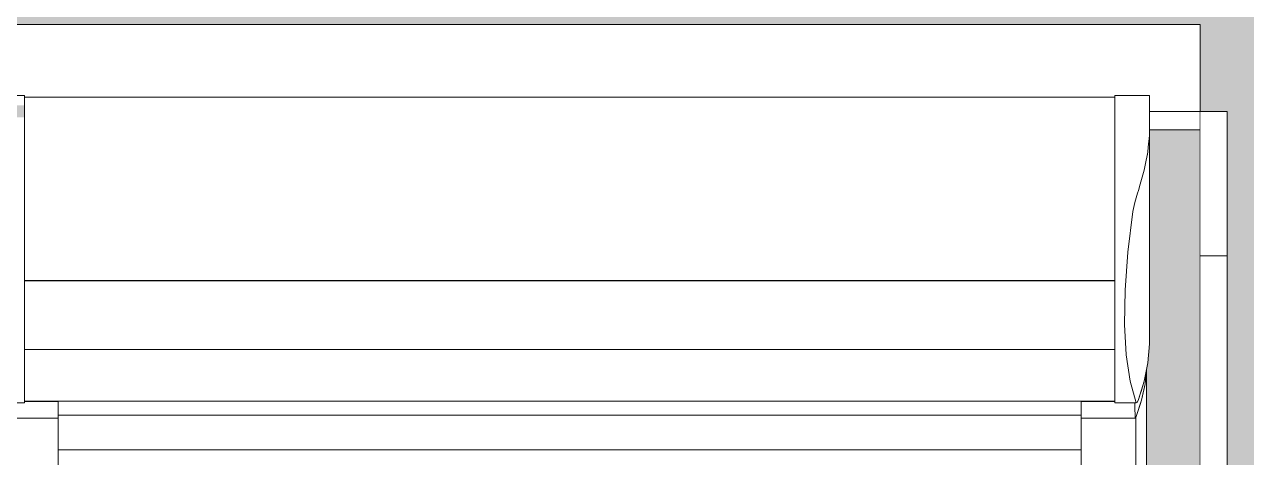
# Model space of a CAD drawing. Header units: metres. Extents: x -3 to 171, y -23 to 41.
# Drawn here: x 1.88 to 2.781, y -14.47 to -14.15 of the extents above; entities that cross this region are included whole.
import ezdxf

# ---------------------------------------------------------------- set-up
doc = ezdxf.new("R2010")
doc.units = ezdxf.units.M
doc.header["$MEASUREMENT"] = 0
doc.linetypes.add('Wipeout_Contour', pattern=[1, 0, -1])
doc.layers.add('6._Dach PP STG1_1_325 Dachfenster', color=7, linetype='Continuous')
doc.layers.add('6._Dach PP STG1_1_330 Dachaufbau', color=7, linetype='Continuous')

msp = doc.modelspace()

# ---------------------------------------------------------------- hatches: boundary and pattern name
at = {"layer": '6._Dach PP STG1_1_330 Dachaufbau', "linetype": 'Continuous', "lineweight": 0, "true_color": 0x000000}
h = msp.add_hatch(color=18, dxfattribs=at)
h.paths.add_polyline_path([(6.26, -13.58499), (3.315, -13.58499), (3.315, -11.155), (6.26, -11.155), (6.26, -10.4), (0.03813, -10.4), (0.05526, -15.07), (1.01714, -15.07), (1.01714, -14.22801), (2.76714, -14.22801), (2.76714, -15.07), (3.44551, -15.07), (3.44551, -14.22801), (5.19551, -14.22801), (5.19551, -15.07), (6.26, -15.07)])
h.paths.add_polyline_path([(1.06307, -12.8025), (1.06307, -11.20127), (2.76307, -11.20127), (2.76307, -12.8025)], flags=0)

# ---------------------------------------------------------------- linework, layer by layer
at = {"layer": '6._Dach PP STG1_1_330 Dachaufbau', "color": 7, "linetype": 'Continuous', "lineweight": 18, "ltscale": 1000, "flags": 128}
for points in [[(2.76714, -14.22801), (1.01714, -14.22801)], [(2.76714, -15.07), (2.76714, -14.22801)]]:
    msp.add_lwpolyline(points, dxfattribs=at)

# ---------------------------------------------------------------- next in the draw order: wipeouts: each hides what was drawn before it
at = {"color": 254, "linetype": 'Wipeout_Contour', "lineweight": 0, "ltscale": 261.172025}
msp.add_wipeout([(1.01714, -14.22666), (1.02451, -14.22694), (1.02451, -14.20473), (1.02451, -14.20261), (1.05014, -14.20261), (1.05014, -14.20381), (1.85414, -14.20381), (1.85414, -14.20261), (1.88014, -14.20261), (1.88014, -14.20381), (2.68414, -14.20381), (2.68414, -14.20261), (2.70978, -14.20261), (2.70978, -14.20473), (2.70978, -14.22801), (2.74714, -14.22801), (2.74714, -14.15023), (1.01714, -14.15023)], dxfattribs=at).dxf.layer = '6._Dach PP STG1_1_325 Dachfenster'
at = {"color": 254, "linetype": 'Wipeout_Contour', "lineweight": 0, "ltscale": 57.949873}
msp.add_wipeout([(1.87296, -14.37154), (1.88014, -14.37154), (1.88014, -14.34615), (1.87253, -14.34615)], dxfattribs=at).dxf.layer = '6._Dach PP STG1_1_325 Dachfenster'
at = {"color": 254, "linetype": 'Wipeout_Contour', "lineweight": 0, "ltscale": 58.095117}
msp.add_wipeout([(1.87168, -14.39403), (1.86879, -14.4134), (1.88014, -14.4134), (1.88014, -14.39403)], dxfattribs=at).dxf.layer = '6._Dach PP STG1_1_325 Dachfenster'
at = {"color": 254, "linetype": 'Wipeout_Contour', "lineweight": 0, "ltscale": 58.762625}
msp.add_wipeout([(2.68414, -14.4134), (2.68414, -14.42938), (2.7, -14.42938), (2.6955, -14.4134)], dxfattribs=at).dxf.layer = '6._Dach PP STG1_1_325 Dachfenster'
at = {"color": 254, "linetype": 'Wipeout_Contour', "lineweight": 0, "ltscale": 58.268457}
msp.add_wipeout([(1.86894, -14.43142), (1.86931, -14.44058), (1.90494, -14.44058), (1.90494, -14.43142)], dxfattribs=at).dxf.layer = '6._Dach PP STG1_1_325 Dachfenster'

# ---------------------------------------------------------------- next in the draw order: hatches: boundary and pattern name
at = {"layer": '6._Dach PP STG1_1_325 Dachfenster', "linetype": 'Continuous', "lineweight": 0, "true_color": 0x000000}
msp.add_hatch(color=18, dxfattribs=at).paths.add_polyline_path([(2.70764, -14.40484), (2.70764, -14.84386), (2.74714, -14.84386), (2.74714, -14.22801), (2.70978, -14.22801), (2.70978, -14.28437), (2.70978, -14.28642), (2.70978, -14.29682), (2.70974, -14.36991), (2.70974, -14.38588), (2.70844, -14.39979), (2.70784, -14.40294)])

# ---------------------------------------------------------------- next in the draw order: linework, layer by layer
at = {"layer": '6._Dach PP STG1_1_325 Dachfenster', "color": 7, "linetype": 'Continuous', "lineweight": 13, "ltscale": 1000, "true_color": 0xf4f4f4, "flags": 128}
for points in [[(1.01714, -14.15023), (2.74714, -14.15023)], [(2.74714, -14.22801), (2.74714, -14.15023)], [(2.74714, -14.22801), (2.70978, -14.22801)], [(2.74714, -14.22801), (2.74714, -14.84386)]]:
    msp.add_lwpolyline(points, dxfattribs=at)

# ---------------------------------------------------------------- next in the draw order: wipeouts: each hides what was drawn before it
at = {"color": 254, "linetype": 'Wipeout_Contour', "lineweight": 0, "ltscale": 42.599954}
msp.add_wipeout([(1.87977, -14.20997), (1.87976, -14.21873), (1.88014, -14.20997)], dxfattribs=at).dxf.layer = '6._Dach PP STG1_1_325 Dachfenster'
at = {"color": 254, "linetype": 'Wipeout_Contour', "lineweight": 0, "ltscale": 57.820281}
msp.add_wipeout([(1.87253, -14.34615), (1.88014, -14.34615), (1.88014, -14.31829), (1.87045, -14.31829)], dxfattribs=at).dxf.layer = '6._Dach PP STG1_1_325 Dachfenster'
at = {"color": 254, "linetype": 'Wipeout_Contour', "lineweight": 0, "ltscale": 58.686662}
msp.add_wipeout([(2.68414, -14.39403), (2.68414, -14.4134), (2.6955, -14.4134), (2.69261, -14.39403)], dxfattribs=at).dxf.layer = '6._Dach PP STG1_1_325 Dachfenster'
at = {"color": 254, "linetype": 'Wipeout_Contour', "lineweight": 0, "ltscale": 87.004692}
msp.add_wipeout([(1.86534, -14.42938), (1.86534, -14.43142), (1.90494, -14.43142), (1.90494, -14.42846), (1.88014, -14.42846), (1.88014, -14.42938)], dxfattribs=at).dxf.layer = '6._Dach PP STG1_1_325 Dachfenster'
at = {"color": 254, "linetype": 'Wipeout_Contour', "lineweight": 0, "ltscale": 59.425739}
msp.add_wipeout([(1.86644, -14.44058), (1.86644, -15.01247), (1.90324, -15.01247), (1.90324, -14.44058)], dxfattribs=at).dxf.layer = '6._Dach PP STG1_1_325 Dachfenster'

# ---------------------------------------------------------------- next in the draw order: wipeouts: each hides what was drawn before it
at = {"color": 254, "linetype": 'Wipeout_Contour', "lineweight": 0, "ltscale": 57.349133}
msp.add_wipeout([(1.88014, -14.20261), (1.85451, -14.20261), (1.85452, -14.20997), (1.88014, -14.20997)], dxfattribs=at).dxf.layer = '6._Dach PP STG1_1_325 Dachfenster'
at = {"color": 254, "linetype": 'Wipeout_Contour', "lineweight": 0, "ltscale": 57.418949}
msp.add_wipeout([(1.88014, -14.21873), (1.85453, -14.21873), (1.85454, -14.22906), (1.88014, -14.22906)], dxfattribs=at).dxf.layer = '6._Dach PP STG1_1_325 Dachfenster'
at = {"color": 254, "linetype": 'Wipeout_Contour', "lineweight": 0, "ltscale": 71.801457}
msp.add_wipeout([(1.86714, -14.29168), (1.87045, -14.31829), (1.88014, -14.31829), (1.88014, -14.28817), (1.86758, -14.28817)], dxfattribs=at).dxf.layer = '6._Dach PP STG1_1_325 Dachfenster'
at = {"color": 254, "linetype": 'Wipeout_Contour', "lineweight": 0, "ltscale": 59.400155}
msp.add_wipeout([(2.74714, -14.32091), (2.74714, -14.84205), (2.76714, -14.84205), (2.76714, -14.32091)], dxfattribs=at).dxf.layer = '6._Dach PP STG1_1_325 Dachfenster'
at = {"color": 254, "linetype": 'Wipeout_Contour', "lineweight": 0, "ltscale": 58.58607}
msp.add_wipeout([(2.68414, -14.39403), (2.69261, -14.39403), (2.69133, -14.37154), (2.68414, -14.37154)], dxfattribs=at).dxf.layer = '6._Dach PP STG1_1_325 Dachfenster'
at = {"color": 254, "linetype": 'Wipeout_Contour', "lineweight": 0, "ltscale": 59.431833}
msp.add_wipeout([(1.90324, -14.44058), (1.90324, -15.01247), (1.90494, -15.01121), (1.90494, -14.44058)], dxfattribs=at).dxf.layer = '6._Dach PP STG1_1_325 Dachfenster'

# ---------------------------------------------------------------- next in the draw order: wipeouts: each hides what was drawn before it
at = {"color": 254, "linetype": 'Wipeout_Contour', "lineweight": 0, "ltscale": 58.162489}
msp.add_wipeout([(2.74714, -14.21437), (2.74714, -14.32091), (2.76714, -14.32091), (2.76714, -14.21437)], dxfattribs=at).dxf.layer = '6._Dach PP STG1_1_325 Dachfenster'
at = {"color": 254, "linetype": 'Wipeout_Contour', "lineweight": 0, "ltscale": 58.475891}
msp.add_wipeout([(2.68414, -14.34615), (2.68414, -14.37154), (2.69133, -14.37154), (2.69176, -14.34615)], dxfattribs=at).dxf.layer = '6._Dach PP STG1_1_325 Dachfenster'

# ---------------------------------------------------------------- next in the draw order: linework, layer by layer
at = {"layer": '6._Dach PP STG1_1_325 Dachfenster', "color": 7, "linetype": 'Continuous', "lineweight": 13, "ltscale": 1000, "flags": 128}
for points in [[(2.76714, -14.21437), (2.76714, -14.32091)], [(2.74714, -14.32091), (2.76714, -14.32091)], [(2.76714, -14.32091), (2.76714, -14.84205)]]:
    msp.add_lwpolyline(points, dxfattribs=at)

# ---------------------------------------------------------------- next in the draw order: wipeouts: each hides what was drawn before it
at = {"color": 254, "linetype": 'Wipeout_Contour', "lineweight": 0, "ltscale": 175.379231}
msp.add_wipeout([(2.69133, -14.37154), (2.69261, -14.39403), (2.6955, -14.4134), (2.7, -14.42938), (2.70064, -14.4291), (2.70174, -14.42693), (2.70174, -14.27283), (2.70098, -14.27474), (2.6989, -14.2816), (2.69758, -14.28817), (2.69384, -14.31829), (2.69176, -14.34615)], dxfattribs=at).dxf.layer = '6._Dach PP STG1_1_325 Dachfenster'

# ---------------------------------------------------------------- next in the draw order: wipeouts: each hides what was drawn before it
at = {"color": 254, "linetype": 'Wipeout_Contour', "lineweight": 0, "ltscale": 72.562093}
msp.add_wipeout([(2.70174, -14.27283), (2.70174, -14.42693), (2.70584, -14.41344), (2.70584, -14.2578), (2.70286, -14.26816)], dxfattribs=at).dxf.layer = '6._Dach PP STG1_1_325 Dachfenster'
at = {"color": 254, "linetype": 'Wipeout_Contour', "lineweight": 0, "ltscale": 58.396403}
msp.add_wipeout([(2.68414, -14.31829), (2.68414, -14.34615), (2.69176, -14.34615), (2.69384, -14.31829)], dxfattribs=at).dxf.layer = '6._Dach PP STG1_1_325 Dachfenster'

# ---------------------------------------------------------------- next in the draw order: wipeouts: each hides what was drawn before it
at = {"color": 254, "linetype": 'Wipeout_Contour', "lineweight": 0, "ltscale": 72.483889}
msp.add_wipeout([(2.70584, -14.2578), (2.70584, -14.41344), (2.70844, -14.39979), (2.70844, -14.24443), (2.70652, -14.25402)], dxfattribs=at).dxf.layer = '6._Dach PP STG1_1_325 Dachfenster'
at = {"color": 254, "linetype": 'Wipeout_Contour', "lineweight": 0, "ltscale": 58.29405}
msp.add_wipeout([(2.68414, -14.28817), (2.68414, -14.31829), (2.69384, -14.31829), (2.69758, -14.28817)], dxfattribs=at).dxf.layer = '6._Dach PP STG1_1_325 Dachfenster'
at = {"color": 254, "linetype": 'Wipeout_Contour', "lineweight": 0, "ltscale": 87.857375}
msp.add_wipeout([(2.69984, -14.43932), (2.70384, -14.42737), (2.70384, -14.42002), (2.70174, -14.42693), (2.70064, -14.4291), (2.7, -14.42938)], dxfattribs=at).dxf.layer = '6._Dach PP STG1_1_325 Dachfenster'

# ---------------------------------------------------------------- next in the draw order: wipeouts: each hides what was drawn before it
at = {"color": 254, "linetype": 'Wipeout_Contour', "lineweight": 0, "ltscale": 72.405829}
msp.add_wipeout([(2.70844, -14.39979), (2.70974, -14.38588), (2.70974, -14.23224), (2.70879, -14.24087), (2.70844, -14.24443)], dxfattribs=at).dxf.layer = '6._Dach PP STG1_1_325 Dachfenster'
at = {"color": 254, "linetype": 'Wipeout_Contour', "lineweight": 0, "ltscale": 72.933442}
msp.add_wipeout([(2.70384, -14.42002), (2.70384, -14.42737), (2.70654, -14.4152), (2.70654, -14.40977), (2.70584, -14.41344)], dxfattribs=at).dxf.layer = '6._Dach PP STG1_1_325 Dachfenster'
at = {"color": 254, "linetype": 'Wipeout_Contour', "lineweight": 0, "ltscale": 58.766224}
msp.add_wipeout([(2.65934, -14.43142), (2.65934, -14.44058), (2.69931, -14.44058), (2.69894, -14.43142)], dxfattribs=at).dxf.layer = '6._Dach PP STG1_1_325 Dachfenster'

# ---------------------------------------------------------------- next in the draw order: linework, layer by layer
at = {"layer": '6._Dach PP STG1_1_325 Dachfenster', "color": 7, "linetype": 'Continuous', "lineweight": 13, "ltscale": 1000, "flags": 128}
for points in [[(2.70974, -14.36991), (2.70978, -14.29623)], [(2.70974, -14.38455), (2.70974, -14.36991)]]:
    msp.add_lwpolyline(points, dxfattribs=at)

# ---------------------------------------------------------------- next in the draw order: wipeouts: each hides what was drawn before it
at = {"color": 254, "linetype": 'Wipeout_Contour', "lineweight": 0, "ltscale": 57.944364}
msp.add_wipeout([(2.68414, -14.21873), (2.68414, -14.22906), (2.70975, -14.22906), (2.70976, -14.21873)], dxfattribs=at).dxf.layer = '6._Dach PP STG1_1_325 Dachfenster'
at = {"color": 254, "linetype": 'Wipeout_Contour', "lineweight": 0, "ltscale": 72.240521}
msp.add_wipeout([(2.68414, -14.24087), (2.68414, -14.25402), (2.70652, -14.25402), (2.70844, -14.24443), (2.70879, -14.24087)], dxfattribs=at).dxf.layer = '6._Dach PP STG1_1_325 Dachfenster'
at = {"color": 254, "linetype": 'Wipeout_Contour', "lineweight": 0, "ltscale": 58.229505}
msp.add_wipeout([(2.70784, -14.40294), (2.70654, -14.40977), (2.70654, -14.4152), (2.70784, -14.40295)], dxfattribs=at).dxf.layer = '6._Dach PP STG1_1_325 Dachfenster'
at = {"color": 254, "linetype": 'Wipeout_Contour', "lineweight": 0, "ltscale": 87.67747}
msp.add_wipeout([(2.65934, -14.43142), (2.69894, -14.43142), (2.69894, -14.42938), (2.68414, -14.42938), (2.68414, -14.42846), (2.65934, -14.42846)], dxfattribs=at).dxf.layer = '6._Dach PP STG1_1_325 Dachfenster'

# ---------------------------------------------------------------- next in the draw order: wipeouts: each hides what was drawn before it
at = {"color": 254, "linetype": 'Wipeout_Contour', "lineweight": 0, "ltscale": 57.906855}
msp.add_wipeout([(2.68414, -14.20997), (2.68414, -14.21873), (2.70976, -14.21873), (2.70977, -14.20997)], dxfattribs=at).dxf.layer = '6._Dach PP STG1_1_325 Dachfenster'
at = {"color": 254, "linetype": 'Wipeout_Contour', "lineweight": 0, "ltscale": 72.168157}
msp.add_wipeout([(2.68414, -14.22906), (2.68414, -14.24087), (2.70879, -14.24087), (2.70974, -14.23224), (2.70975, -14.22906)], dxfattribs=at).dxf.layer = '6._Dach PP STG1_1_325 Dachfenster'
at = {"color": 254, "linetype": 'Wipeout_Contour', "lineweight": 0, "ltscale": 72.31553}
msp.add_wipeout([(2.68414, -14.25402), (2.68414, -14.26816), (2.70286, -14.26816), (2.70584, -14.2578), (2.70652, -14.25402)], dxfattribs=at).dxf.layer = '6._Dach PP STG1_1_325 Dachfenster'
at = {"color": 254, "linetype": 'Wipeout_Contour', "lineweight": 0, "ltscale": 74.074604}
msp.add_wipeout([(2.70634, -14.4161), (2.70634, -14.98739), (2.70764, -14.97514), (2.70764, -14.40484), (2.70654, -14.4152)], dxfattribs=at).dxf.layer = '6._Dach PP STG1_1_325 Dachfenster'
at = {"color": 254, "linetype": 'Wipeout_Contour', "lineweight": 0, "ltscale": 58.462839}
msp.add_wipeout([(1.88014, -14.42818), (2.68414, -14.42818), (2.68414, -14.41206), (1.88014, -14.41206)], dxfattribs=at).dxf.layer = '6._Dach PP STG1_1_325 Dachfenster'
at = {"color": 254, "linetype": 'Wipeout_Contour', "lineweight": 0, "ltscale": 73.053173}
msp.add_wipeout([(2.69894, -14.42938), (2.69894, -14.43142), (2.69931, -14.44058), (2.69984, -14.43932), (2.69984, -14.42938)], dxfattribs=at).dxf.layer = '6._Dach PP STG1_1_325 Dachfenster'

# ---------------------------------------------------------------- next in the draw order: linework, layer by layer
at = {"layer": '6._Dach PP STG1_1_325 Dachfenster', "color": 7, "linetype": 'Continuous', "lineweight": 13, "ltscale": 1000, "flags": 128}
msp.add_lwpolyline([(1.88014, -14.42938), (1.86429, -14.42938), (1.85414, -14.42938)], dxfattribs=at)

# ---------------------------------------------------------------- next in the draw order: wipeouts: each hides what was drawn before it
at = {"color": 254, "linetype": 'Wipeout_Contour', "lineweight": 0, "ltscale": 57.875183}
msp.add_wipeout([(2.68414, -14.20261), (2.68414, -14.20997), (2.70977, -14.20997), (2.70978, -14.20261)], dxfattribs=at).dxf.layer = '6._Dach PP STG1_1_325 Dachfenster'
at = {"color": 254, "linetype": 'Wipeout_Contour', "lineweight": 0, "ltscale": 72.801076}
msp.add_wipeout([(2.68414, -14.26816), (2.68414, -14.27474), (2.70098, -14.27474), (2.70174, -14.27283), (2.70286, -14.26816)], dxfattribs=at).dxf.layer = '6._Dach PP STG1_1_325 Dachfenster'
at = {"color": 254, "linetype": 'Wipeout_Contour', "lineweight": 0, "ltscale": 58.389233}
msp.add_wipeout([(1.88014, -14.39084), (1.88014, -14.41206), (2.68414, -14.41206), (2.68414, -14.39084)], dxfattribs=at).dxf.layer = '6._Dach PP STG1_1_325 Dachfenster'
at = {"color": 254, "linetype": 'Wipeout_Contour', "lineweight": 0, "ltscale": 74.151109}
msp.add_wipeout([(2.70364, -14.42797), (2.70364, -14.99956), (2.70634, -14.98739), (2.70634, -14.4161), (2.70384, -14.42737)], dxfattribs=at).dxf.layer = '6._Dach PP STG1_1_325 Dachfenster'
at = {"color": 254, "linetype": 'Wipeout_Contour', "lineweight": 0, "ltscale": 59.914206}
msp.add_wipeout([(2.66104, -14.44058), (2.66104, -15.01247), (2.69784, -15.01247), (2.69784, -14.44058)], dxfattribs=at).dxf.layer = '6._Dach PP STG1_1_325 Dachfenster'

# ---------------------------------------------------------------- next in the draw order: linework, layer by layer
at = {"layer": '6._Dach PP STG1_1_325 Dachfenster', "color": 7, "linetype": 'Continuous', "lineweight": 13, "ltscale": 1000, "flags": 128}
for points in [[(2.70978, -14.20473), (2.70978, -14.20261)], [(2.70978, -14.29623), (2.70978, -14.20473)], [(2.76714, -14.21437), (2.74714, -14.21437), (2.70978, -14.21437)]]:
    msp.add_lwpolyline(points, dxfattribs=at)

# ---------------------------------------------------------------- next in the draw order: wipeouts: each hides what was drawn before it
at = {"color": 254, "linetype": 'Wipeout_Contour', "lineweight": 0, "ltscale": 57.624172}
msp.add_wipeout([(1.88014, -14.20381), (1.88014, -14.21131), (2.68414, -14.21131), (2.68414, -14.20381)], dxfattribs=at).dxf.layer = '6._Dach PP STG1_1_325 Dachfenster'
at = {"color": 254, "linetype": 'Wipeout_Contour', "lineweight": 0, "ltscale": 57.838876}
msp.add_wipeout([(2.68414, -14.25494), (1.88014, -14.25494), (1.88014, -14.26901), (2.68414, -14.26901)], dxfattribs=at).dxf.layer = '6._Dach PP STG1_1_325 Dachfenster'
at = {"color": 254, "linetype": 'Wipeout_Contour', "lineweight": 0, "ltscale": 58.172309}
msp.add_wipeout([(2.68414, -14.27474), (2.68414, -14.2816), (2.6989, -14.2816), (2.70098, -14.27474)], dxfattribs=at).dxf.layer = '6._Dach PP STG1_1_325 Dachfenster'
at = {"color": 254, "linetype": 'Wipeout_Contour', "lineweight": 0, "ltscale": 58.345489}
msp.add_wipeout([(1.88014, -14.39), (1.88014, -14.39084), (2.68414, -14.39084), (2.68414, -14.39)], dxfattribs=at).dxf.layer = '6._Dach PP STG1_1_325 Dachfenster'
at = {"color": 254, "linetype": 'Wipeout_Contour', "lineweight": 0, "ltscale": 59.896585}
msp.add_wipeout([(2.65934, -14.44058), (2.65934, -15.01121), (2.66104, -15.01247), (2.66104, -14.44058)], dxfattribs=at).dxf.layer = '6._Dach PP STG1_1_325 Dachfenster'
at = {"color": 254, "linetype": 'Wipeout_Contour', "lineweight": 0, "ltscale": 74.061954}
msp.add_wipeout([(2.69784, -14.44058), (2.69784, -15.01247), (2.69964, -15.01151), (2.69964, -14.43984), (2.69939, -14.4405)], dxfattribs=at).dxf.layer = '6._Dach PP STG1_1_325 Dachfenster'

# ---------------------------------------------------------------- next in the draw order: linework, layer by layer
at = {"layer": '6._Dach PP STG1_1_325 Dachfenster', "color": 7, "linetype": 'Continuous', "lineweight": 13, "ltscale": 1000, "flags": 128}
for points in [[(1.88014, -14.20261), (1.85451, -14.20261)], [(2.70978, -14.20261), (2.68414, -14.20261)], [(1.88014, -14.20381), (2.68414, -14.20381)]]:
    msp.add_lwpolyline(points, dxfattribs=at)

# ---------------------------------------------------------------- next in the draw order: wipeouts: each hides what was drawn before it
at = {"color": 254, "linetype": 'Wipeout_Contour', "lineweight": 0, "ltscale": 57.656121}
msp.add_wipeout([(2.68414, -14.21131), (1.88014, -14.21131), (1.88014, -14.22001), (2.68414, -14.22001)], dxfattribs=at).dxf.layer = '6._Dach PP STG1_1_325 Dachfenster'
at = {"color": 254, "linetype": 'Wipeout_Contour', "lineweight": 0, "ltscale": 57.785587}
msp.add_wipeout([(1.88014, -14.242), (1.88014, -14.25494), (2.68414, -14.25494), (2.68414, -14.242)], dxfattribs=at).dxf.layer = '6._Dach PP STG1_1_325 Dachfenster'
at = {"color": 254, "linetype": 'Wipeout_Contour', "lineweight": 0, "ltscale": 57.878538}
msp.add_wipeout([(1.88014, -14.26901), (1.88014, -14.27509), (2.68414, -14.27509), (2.68414, -14.26901)], dxfattribs=at).dxf.layer = '6._Dach PP STG1_1_325 Dachfenster'
at = {"color": 254, "linetype": 'Wipeout_Contour', "lineweight": 0, "ltscale": 58.192743}
msp.add_wipeout([(2.68414, -14.2816), (2.68414, -14.28817), (2.69758, -14.28817), (2.6989, -14.2816)], dxfattribs=at).dxf.layer = '6._Dach PP STG1_1_325 Dachfenster'
at = {"color": 254, "linetype": 'Wipeout_Contour', "lineweight": 0, "ltscale": 58.297743}
msp.add_wipeout([(1.88014, -14.39), (2.68414, -14.39), (2.68414, -14.36652), (1.88014, -14.36652)], dxfattribs=at).dxf.layer = '6._Dach PP STG1_1_325 Dachfenster'
at = {"color": 254, "linetype": 'Wipeout_Contour', "lineweight": 0, "ltscale": 74.212334}
msp.add_wipeout([(2.69964, -14.43984), (2.69964, -15.01151), (2.70364, -14.99956), (2.70364, -14.42797), (2.69984, -14.43932)], dxfattribs=at).dxf.layer = '6._Dach PP STG1_1_325 Dachfenster'
at = {"color": 254, "linetype": 'Wipeout_Contour', "lineweight": 0, "ltscale": 58.64371}
msp.add_wipeout([(2.65934, -14.46389), (1.90494, -14.46389), (1.90494, -14.46963), (2.65934, -14.46963)], dxfattribs=at).dxf.layer = '6._Dach PP STG1_1_325 Dachfenster'

# ---------------------------------------------------------------- next in the draw order: linework, layer by layer
at = {"layer": '6._Dach PP STG1_1_325 Dachfenster', "color": 7, "linetype": 'Continuous', "lineweight": 13, "ltscale": 1000, "flags": 128}
for points in [[(2.70978, -14.20261), (2.70977, -14.20997), (2.70976, -14.21873), (2.70975, -14.22906), (2.70974, -14.23224), (2.70879, -14.24087), (2.70844, -14.24443), (2.70652, -14.25402), (2.70584, -14.2578), (2.70286, -14.26816), (2.70174, -14.27283), (2.70098, -14.27474), (2.6989, -14.2816), (2.69758, -14.28817), (2.69384, -14.31829), (2.69176, -14.34615), (2.69133, -14.37154), (2.69261, -14.39403), (2.6955, -14.4134), (2.7, -14.42938)], [(1.88014, -14.39), (2.68414, -14.39)], [(2.70064, -14.4291), (2.70174, -14.42693), (2.70584, -14.41344), (2.70844, -14.39979), (2.70974, -14.38588), (2.70974, -14.38455)], [(2.69939, -14.4405), (2.69984, -14.43932), (2.70384, -14.42737), (2.70654, -14.4152), (2.70784, -14.40295)], [(2.70764, -14.97514), (2.70764, -14.40484)], [(2.7, -14.42938), (2.68414, -14.42938)], [(2.69894, -14.42938), (2.69894, -14.43142), (2.69931, -14.44058)], [(2.7, -14.42938), (2.70064, -14.4291)], [(2.69964, -15.01151), (2.69964, -14.43984)]]:
    msp.add_lwpolyline(points, dxfattribs=at)

# ---------------------------------------------------------------- next in the draw order: wipeouts: each hides what was drawn before it
at = {"color": 254, "linetype": 'Wipeout_Contour', "lineweight": 0, "ltscale": 57.693512}
msp.add_wipeout([(1.88014, -14.22001), (1.88014, -14.23026), (2.68414, -14.23026), (2.68414, -14.22001)], dxfattribs=at).dxf.layer = '6._Dach PP STG1_1_325 Dachfenster'
at = {"color": 254, "linetype": 'Wipeout_Contour', "lineweight": 0, "ltscale": 57.903229}
msp.add_wipeout([(2.68414, -14.27509), (1.88014, -14.27509), (1.88014, -14.28152), (2.68414, -14.28152)], dxfattribs=at).dxf.layer = '6._Dach PP STG1_1_325 Dachfenster'
at = {"color": 254, "linetype": 'Wipeout_Contour', "lineweight": 0, "ltscale": 57.998885}
msp.add_wipeout([(1.88014, -14.28761), (1.88014, -14.31738), (2.68414, -14.31738), (2.68414, -14.28761)], dxfattribs=at).dxf.layer = '6._Dach PP STG1_1_325 Dachfenster'
at = {"color": 254, "linetype": 'Wipeout_Contour', "lineweight": 0, "ltscale": 58.629342}
msp.add_wipeout([(2.65934, -14.46237), (1.90494, -14.46237), (1.90494, -14.46389), (2.65934, -14.46389)], dxfattribs=at).dxf.layer = '6._Dach PP STG1_1_325 Dachfenster'

# ---------------------------------------------------------------- next in the draw order: wipeouts: each hides what was drawn before it
at = {"color": 254, "linetype": 'Wipeout_Contour', "lineweight": 0, "ltscale": 57.736901}
msp.add_wipeout([(1.88014, -14.23026), (1.88014, -14.242), (2.68414, -14.242), (2.68414, -14.23026)], dxfattribs=at).dxf.layer = '6._Dach PP STG1_1_325 Dachfenster'
at = {"color": 254, "linetype": 'Wipeout_Contour', "lineweight": 0, "ltscale": 57.927912}
msp.add_wipeout([(1.88014, -14.28761), (2.68414, -14.28761), (2.68414, -14.28152), (1.88014, -14.28152)], dxfattribs=at).dxf.layer = '6._Dach PP STG1_1_325 Dachfenster'
at = {"color": 254, "linetype": 'Wipeout_Contour', "lineweight": 0, "ltscale": 58.100341}
msp.add_wipeout([(2.68414, -14.31738), (1.88014, -14.31738), (1.88014, -14.33908), (2.68414, -14.33908)], dxfattribs=at).dxf.layer = '6._Dach PP STG1_1_325 Dachfenster'
at = {"color": 254, "linetype": 'Wipeout_Contour', "lineweight": 0, "ltscale": 58.614086}
msp.add_wipeout([(1.90494, -14.46042), (2.65934, -14.46042), (2.65934, -14.45811), (1.90494, -14.45811)], dxfattribs=at).dxf.layer = '6._Dach PP STG1_1_325 Dachfenster'

# ---------------------------------------------------------------- next in the draw order: wipeouts: each hides what was drawn before it
at = {"color": 254, "linetype": 'Wipeout_Contour', "lineweight": 0, "ltscale": 58.199429}
msp.add_wipeout([(2.68414, -14.34014), (1.88014, -14.34014), (1.88014, -14.36652), (2.68414, -14.36652)], dxfattribs=at).dxf.layer = '6._Dach PP STG1_1_325 Dachfenster'
at = {"color": 254, "linetype": 'Wipeout_Contour', "lineweight": 0, "ltscale": 58.622497}
msp.add_wipeout([(1.90494, -14.46042), (1.90494, -14.46237), (2.65934, -14.46237), (2.65934, -14.46042)], dxfattribs=at).dxf.layer = '6._Dach PP STG1_1_325 Dachfenster'

# ---------------------------------------------------------------- next in the draw order: linework, layer by layer
at = {"layer": '6._Dach PP STG1_1_325 Dachfenster', "color": 7, "linetype": 'Continuous', "lineweight": 13, "ltscale": 1000, "flags": 128}
msp.add_lwpolyline([(2.65934, -14.46389), (1.90494, -14.46389)], dxfattribs=at)

# ---------------------------------------------------------------- next in the draw order: wipeouts: each hides what was drawn before it
at = {"color": 254, "linetype": 'Wipeout_Contour', "lineweight": 0, "ltscale": 58.144888}
msp.add_wipeout([(2.68414, -14.3393), (1.88014, -14.3393), (1.88014, -14.33986), (2.68414, -14.33986)], dxfattribs=at).dxf.layer = '6._Dach PP STG1_1_325 Dachfenster'
at = {"color": 254, "linetype": 'Wipeout_Contour', "lineweight": 0, "ltscale": 58.604088}
msp.add_wipeout([(1.90494, -14.45811), (2.65934, -14.45811), (2.65934, -14.45535), (1.90494, -14.45535)], dxfattribs=at).dxf.layer = '6._Dach PP STG1_1_325 Dachfenster'

# ---------------------------------------------------------------- next in the draw order: wipeouts: each hides what was drawn before it
at = {"color": 254, "linetype": 'Wipeout_Contour', "lineweight": 0, "ltscale": 43.114384}
msp.add_wipeout([(2.68414, -14.33908), (1.88014, -14.33908), (2.68414, -14.3393)], dxfattribs=at).dxf.layer = '6._Dach PP STG1_1_325 Dachfenster'
at = {"color": 254, "linetype": 'Wipeout_Contour', "lineweight": 0, "ltscale": 58.592633}
msp.add_wipeout([(1.90494, -14.4523), (1.90494, -14.45535), (2.65934, -14.45535), (2.65934, -14.4523)], dxfattribs=at).dxf.layer = '6._Dach PP STG1_1_325 Dachfenster'

# ---------------------------------------------------------------- next in the draw order: wipeouts: each hides what was drawn before it
at = {"color": 254, "linetype": 'Wipeout_Contour', "lineweight": 0, "ltscale": 44.135409}
msp.add_wipeout([(1.88014, -14.34014), (2.68414, -14.34014), (1.88014, -14.33986)], dxfattribs=at).dxf.layer = '6._Dach PP STG1_1_325 Dachfenster'
at = {"color": 254, "linetype": 'Wipeout_Contour', "lineweight": 0, "ltscale": 58.579724}
msp.add_wipeout([(2.65934, -14.44881), (1.90494, -14.44881), (1.90494, -14.4523), (2.65934, -14.4523)], dxfattribs=at).dxf.layer = '6._Dach PP STG1_1_325 Dachfenster'

# ---------------------------------------------------------------- next in the draw order: linework, layer by layer
at = {"layer": '6._Dach PP STG1_1_325 Dachfenster', "color": 7, "linetype": 'Continuous', "lineweight": 13, "ltscale": 1000, "flags": 128}
for points in [[(1.88014, -14.20261), (1.88014, -14.20997), (1.88014, -14.21873), (1.88014, -14.22906), (1.88014, -14.24087), (1.88014, -14.25402), (1.88014, -14.26816), (1.88014, -14.27474), (1.88014, -14.2816), (1.88014, -14.28817), (1.88014, -14.31829), (1.88014, -14.34615), (1.88014, -14.37154), (1.88014, -14.39403), (1.88014, -14.4134), (1.88014, -14.42938)], [(2.68414, -14.20261), (2.68414, -14.20997), (2.68414, -14.21873), (2.68414, -14.22906), (2.68414, -14.24087), (2.68414, -14.25402), (2.68414, -14.26816), (2.68414, -14.27474), (2.68414, -14.2816), (2.68414, -14.28817), (2.68414, -14.31829), (2.68414, -14.34615), (2.68414, -14.37154), (2.68414, -14.39403), (2.68414, -14.4134), (2.68414, -14.42938)], [(1.88014, -14.33908), (2.68414, -14.33908)]]:
    msp.add_lwpolyline(points, dxfattribs=at)

# ---------------------------------------------------------------- next in the draw order: wipeouts: each hides what was drawn before it
at = {"color": 254, "linetype": 'Wipeout_Contour', "lineweight": 0, "ltscale": 58.565491}
msp.add_wipeout([(2.65934, -14.44509), (1.90494, -14.44509), (1.90494, -14.44881), (2.65934, -14.44881)], dxfattribs=at).dxf.layer = '6._Dach PP STG1_1_325 Dachfenster'

# ---------------------------------------------------------------- next in the draw order: wipeouts: each hides what was drawn before it
at = {"color": 254, "linetype": 'Wipeout_Contour', "lineweight": 0, "ltscale": 58.550492}
msp.add_wipeout([(1.90494, -14.44509), (2.65934, -14.44509), (2.65934, -14.44121), (1.90494, -14.44121)], dxfattribs=at).dxf.layer = '6._Dach PP STG1_1_325 Dachfenster'

# ---------------------------------------------------------------- next in the draw order: wipeouts: each hides what was drawn before it
at = {"color": 254, "linetype": 'Wipeout_Contour', "lineweight": 0, "ltscale": 58.539502}
msp.add_wipeout([(2.65934, -14.44012), (1.90494, -14.44012), (1.90494, -14.44062), (2.65934, -14.44062)], dxfattribs=at).dxf.layer = '6._Dach PP STG1_1_325 Dachfenster'

# ---------------------------------------------------------------- next in the draw order: wipeouts: each hides what was drawn before it
at = {"color": 254, "linetype": 'Wipeout_Contour', "lineweight": 0, "ltscale": 58.528883}
msp.add_wipeout([(1.90494, -14.43844), (2.65934, -14.43844), (2.65934, -14.43692), (1.90494, -14.43692)], dxfattribs=at).dxf.layer = '6._Dach PP STG1_1_325 Dachfenster'

# ---------------------------------------------------------------- next in the draw order: wipeouts: each hides what was drawn before it
at = {"color": 254, "linetype": 'Wipeout_Contour', "lineweight": 0, "ltscale": 58.533731}
msp.add_wipeout([(2.65934, -14.43844), (1.90494, -14.43844), (1.90494, -14.43938), (2.65934, -14.43938)], dxfattribs=at).dxf.layer = '6._Dach PP STG1_1_325 Dachfenster'

# ---------------------------------------------------------------- next in the draw order: wipeouts: each hides what was drawn before it
at = {"color": 254, "linetype": 'Wipeout_Contour', "lineweight": 0, "ltscale": 58.522038}
msp.add_wipeout([(1.90494, -14.43497), (1.90494, -14.43692), (2.65934, -14.43692), (2.65934, -14.43497)], dxfattribs=at).dxf.layer = '6._Dach PP STG1_1_325 Dachfenster'

# ---------------------------------------------------------------- next in the draw order: wipeouts: each hides what was drawn before it
at = {"color": 254, "linetype": 'Wipeout_Contour', "lineweight": 0, "ltscale": 58.513628}
msp.add_wipeout([(1.90494, -14.43497), (2.65934, -14.43497), (2.65934, -14.43265), (1.90494, -14.43265)], dxfattribs=at).dxf.layer = '6._Dach PP STG1_1_325 Dachfenster'
at = {"color": 254, "linetype": 'Wipeout_Contour', "lineweight": 0, "ltscale": 44.431732}
msp.add_wipeout([(1.90494, -14.44012), (2.65934, -14.44012), (1.90494, -14.43972)], dxfattribs=at).dxf.layer = '6._Dach PP STG1_1_325 Dachfenster'

# ---------------------------------------------------------------- next in the draw order: wipeouts: each hides what was drawn before it
at = {"color": 254, "linetype": 'Wipeout_Contour', "lineweight": 0, "ltscale": 58.503631}
msp.add_wipeout([(2.65934, -14.4299), (1.90494, -14.4299), (1.90494, -14.43265), (2.65934, -14.43265)], dxfattribs=at).dxf.layer = '6._Dach PP STG1_1_325 Dachfenster'
at = {"color": 254, "linetype": 'Wipeout_Contour', "lineweight": 0, "ltscale": 44.430601}
msp.add_wipeout([(1.90494, -14.43972), (2.65934, -14.43972), (1.90494, -14.43938)], dxfattribs=at).dxf.layer = '6._Dach PP STG1_1_325 Dachfenster'

# ---------------------------------------------------------------- next in the draw order: wipeouts: each hides what was drawn before it
at = {"color": 254, "linetype": 'Wipeout_Contour', "lineweight": 0, "ltscale": 58.494801}
msp.add_wipeout([(2.65934, -14.42818), (1.90494, -14.42818), (1.90494, -14.4299), (2.65934, -14.4299)], dxfattribs=at).dxf.layer = '6._Dach PP STG1_1_325 Dachfenster'
at = {"color": 254, "linetype": 'Wipeout_Contour', "lineweight": 0, "ltscale": 43.407903}
msp.add_wipeout([(2.65934, -14.44069), (1.90494, -14.44069), (2.65934, -14.44085)], dxfattribs=at).dxf.layer = '6._Dach PP STG1_1_325 Dachfenster'

# ---------------------------------------------------------------- next in the draw order: linework, layer by layer
at = {"layer": '6._Dach PP STG1_1_325 Dachfenster', "color": 7, "linetype": 'Continuous', "lineweight": 13, "ltscale": 1000, "flags": 128}
for points in [[(1.88014, -14.42818), (2.68414, -14.42818)], [(1.88014, -14.42846), (1.90494, -14.42846)], [(2.65934, -14.42846), (2.68414, -14.42846)]]:
    msp.add_lwpolyline(points, dxfattribs=at)

# ---------------------------------------------------------------- next in the draw order: wipeouts: each hides what was drawn before it
at = {"color": 254, "linetype": 'Wipeout_Contour', "lineweight": 0, "ltscale": 43.40857}
msp.add_wipeout([(2.65934, -14.44085), (1.90494, -14.44085), (2.65934, -14.44121)], dxfattribs=at).dxf.layer = '6._Dach PP STG1_1_325 Dachfenster'

# ---------------------------------------------------------------- next in the draw order: linework, layer by layer
at = {"layer": '6._Dach PP STG1_1_325 Dachfenster', "color": 7, "linetype": 'Continuous', "lineweight": 13, "ltscale": 1000, "flags": 128}
for points in [[(1.90494, -14.42846), (1.90494, -14.43142), (1.90494, -14.44058)], [(2.65934, -14.42846), (2.65934, -14.43142), (2.65934, -14.44058)], [(1.90494, -14.44058), (1.86498, -14.44058), (1.82934, -14.44058)], [(2.65934, -14.43844), (1.90494, -14.43844)], [(1.90494, -15.01121), (1.90494, -14.44058)], [(2.65934, -15.01121), (2.65934, -14.44058)], [(2.69931, -14.44058), (2.65934, -14.44058)]]:
    msp.add_lwpolyline(points, dxfattribs=at)

doc.saveas('drawing.dxf')
